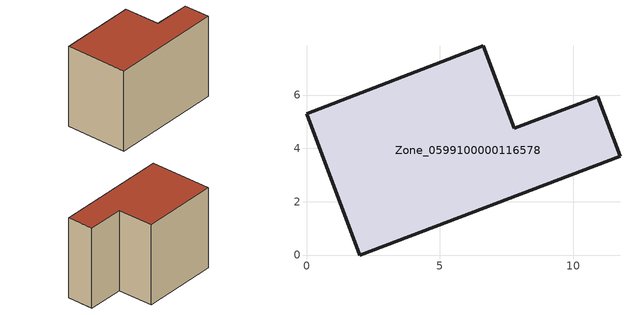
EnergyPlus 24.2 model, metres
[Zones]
Zone_0599100000116578
 floor ground (C_G): 1.99,0 0,5.29 6.62,7.84 7.78,4.76 10.91,5.94 11.75,3.71 z0
 wall outside (C_F): 1.99,0 11.75,3.71 10.91,5.94 7.78,4.76 6.62,7.84 0,5.29 1.99,0 z0:7.44
 roof outside (C_R): 0,5.29 1.99,0 11.75,3.71 10.91,5.94 7.78,4.76 6.62,7.84 z7.44
[BUILDING]
Pand.0599100000116578: North Axis=0; Terrain=City; Loads Convergence Tolerance Value=0.04; Temperature Convergence Tolerance Value=0.4; Solar Distribution=FullExterior; Maximum Number of Warmup Days=25; Minimum Number of Warmup Days=1
[Site:Location]
Rotterdam.The.Hague.AP_ZH_NLD Design_Conditions: Latitude=51.96; Longitude=4.45; Time Zone=1; Elevation=-4.5
[SITE:GROUNDTEMPERATURE:BUILDINGSURFACE]
18, 18, 18, 18, 18, 18, 18, 18, 18, 18, 18, 18
[MATERIAL] Thermal Absorptance=0.9; Solar Absorptance=0.7; Visible Absorptance=0.7
Name | Roughness | Thickness | Conductivity | Density | Specific Heat
G.TI.1946 | MediumSmooth | 0.15 | 1 | 540 | 1210
F.TI.1946 | Rough | 0.3 | 0.857143 | 1920 | 840
R.TI.1946 | MediumRough | 0.2 | 0.1 | 1500 | 1000
[CONSTRUCTION]
C_G: G.TI.1946
C_F: F.TI.1946
C_R: R.TI.1946
[ZONE]
Zone_0599100000116578: Type=1; Multiplier=1; Ceiling Height=Autocalculate; Volume=Autocalculate; Floor Area=autocalculate; Part of Total Floor Area=Yes
[ZONEINFILTRATION:DESIGNFLOWRATE]
Infil_Zone_0599100000116578: Zone or ZoneList or Space or SpaceList=Zone_0599100000116578; Schedule=AlwaysOn; Design Flow Rate Calculation Method=Flow/Area; Flow Rate per Floor Area=0.003; Constant Term Coefficient=1; Temperature Term Coefficient=0; Velocity Term Coefficient=0; Velocity Squared Term Coefficient=0
[HVACTEMPLATE:ZONE:IDEALLOADSAIRSYSTEM]
Zone_0599100000116578: Maximum Heating Supply Air Temperature=50; Minimum Cooling Supply Air Temperature=13; Maximum Heating Supply Air Humidity Ratio=0.0156; Minimum Cooling Supply Air Humidity Ratio=0.0077; Heating Limit=NoLimit; Cooling Limit=NoLimit; Dehumidification Control Type=ConstantSensibleHeatRatio; Cooling Sensible Heat Ratio=0.7; Dehumidification Setpoint=60; Humidification Control Type=None; Humidification Setpoint=30; Outdoor Air Method=None; Outdoor Air Flow Rate per Person=0.00944; Outdoor Air Flow Rate per Zone Floor Area=0; Outdoor Air Flow Rate per Zone=0; Demand Controlled Ventilation Type=None; Outdoor Air Economizer Type=NoEconomizer; Heat Recovery Type=None; Sensible Heat Recovery Effectiveness=0.7; Latent Heat Recovery Effectiveness=0.65
[ZONECONTROL:THERMOSTAT]
ThermostatControl_Zone_0599100000116578: Zone or ZoneList=Zone_0599100000116578; Control Type Schedule=DualSetpointControlType; Control 1=Thermostat_Zone_0599100000116578; Temperature Difference Between Cutout And Setpoint=0
[THERMOSTATSETPOINT:DUALSETPOINT]
Thermostat_Zone_0599100000116578: Heating Setpoint Temperature Schedule=HeatingSetpoint_Zone_0599100000116578; Cooling Setpoint Temperature Schedule=CoolingSetpoint_Zone_0599100000116578
[SCHEDULE:COMPACT]
HeatingSetpoint_Zone_0599100000116578: Through: 12/31, For: AllDays, Until: 24:00, 21
CoolingSetpoint_Zone_0599100000116578: Through: 12/31, For: AllDays, Until: 24:00, 24
DualSetpointControlType: Through: 12/31, For: AllDays, Until: 24:00, 4
AlwaysOn: Through: 12/31, For: AllDays, Until: 24:00, 1
